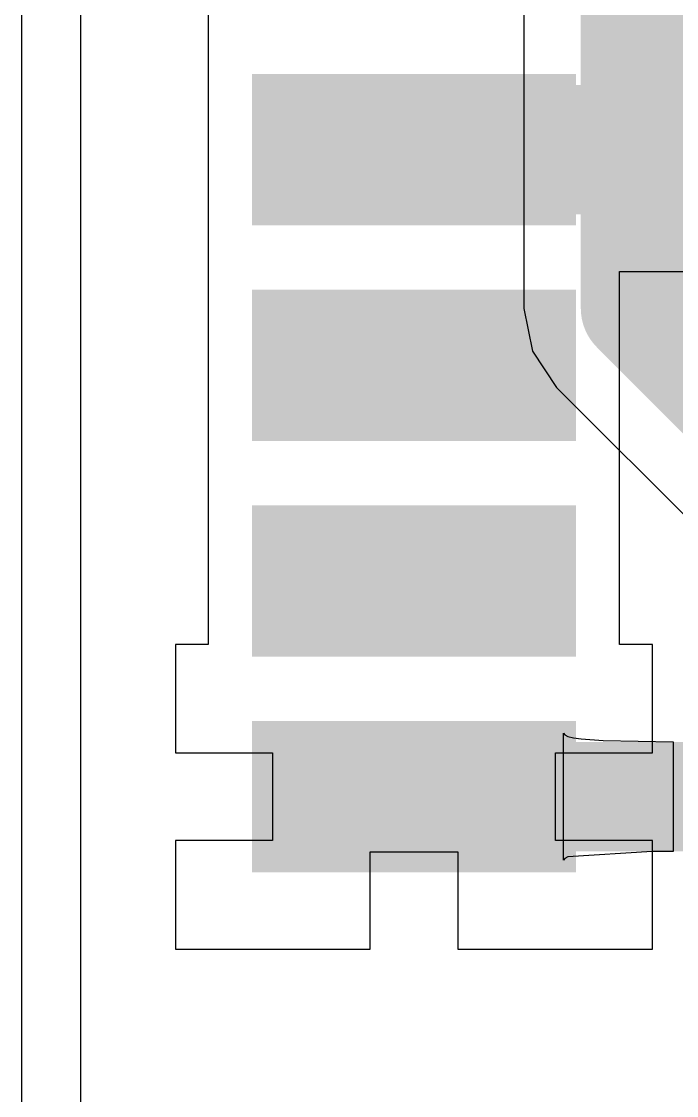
# Model space of a CAD drawing. Header units: inches. Extents: x 1.04 to 3.32, y 2.74 to 3.44.
# Drawn here: x 1.352 to 1.4118, y 2.9649 to 3.0629 of the extents above; entities that cross this region are included whole.
import ezdxf

# ---------------------------------------------------------------- set-up
doc = ezdxf.new("R2010")
doc.units = ezdxf.units.IN
doc.header["$MEASUREMENT"] = 0
for name, color, linetype in [('Bottom Layer', 5, 'Continuous'), ('Keep-Out Layer', 6, 'Continuous'), ('Top Layer', 1, 'Continuous'), ('Top Paste', 8, 'Continuous'), ('Top Solder', 216, 'Continuous')]:
    doc.layers.add(name, color=color, linetype=linetype)

# ---------------------------------------------------------------- blocks, each defined once
blk = doc.blocks.new('AMPHENOL_12401598E4_2A_48')
at = {"layer": 'Top Layer'}
for points in [[(0.033465, -0.027165), (0.045276, -0.027165), (0.045276, -0.054725), (0.033465, -0.054725)], [(0.05315, -0.027165), (0.064961, -0.027165), (0.064961, -0.054724), (0.05315, -0.054724)], [(0.072835, -0.027165), (0.084646, -0.027165), (0.084646, -0.054724), (0.072835, -0.054724)], [(0.09252, -0.027165), (0.104331, -0.027165), (0.104331, -0.054724), (0.09252, -0.054724)]]:
    blk.add_hatch(color=1, dxfattribs=at).paths.add_polyline_path(points)
at = {"layer": 'Top Paste'}
for points in [[(0.033465, -0.027165), (0.045276, -0.027165), (0.045276, -0.054725), (0.033465, -0.054725)], [(0.05315, -0.027165), (0.064961, -0.027165), (0.064961, -0.054724), (0.05315, -0.054724)], [(0.072835, -0.027165), (0.084646, -0.027165), (0.084646, -0.054724), (0.072835, -0.054724)], [(0.09252, -0.027165), (0.104331, -0.027165), (0.104331, -0.054724), (0.09252, -0.054724)]]:
    blk.add_hatch(color=8, dxfattribs=at).paths.add_polyline_path(points)
at = {"layer": 'Top Solder'}
for points in [[(0.032465, -0.026165), (0.046276, -0.026165), (0.046276, -0.055725), (0.032465, -0.055725)], [(0.05215, -0.026165), (0.065961, -0.026165), (0.065961, -0.055724), (0.05215, -0.055724)], [(0.071835, -0.026165), (0.085646, -0.026165), (0.085646, -0.055724), (0.071835, -0.055724)], [(0.09152, -0.026165), (0.105331, -0.026165), (0.105331, -0.055724), (0.09152, -0.055724)]]:
    blk.add_hatch(color=216, dxfattribs=at).paths.add_polyline_path(points)
at = {"layer": 'Keep-Out Layer'}
blk.add_line((-0.147638, -0.076772), (0.147638, -0.076772), dxfattribs=at)

msp = doc.modelspace()

# ---------------------------------------------------------------- linework, layer by layer
at = {"layer": 'Bottom Layer'}
for p, q in [((1.357381, 2.950782), (1.357381, 3.230319)), ((1.397832, 3.064431), (1.397832, 3.036689)), ((1.397832, 3.036689), (1.398608, 3.032787)), ((1.398608, 3.032787), (1.400819, 3.029479)), ((1.400819, 3.029479), (1.462914, 2.967383))]:
    msp.add_line(p, q, dxfattribs=at)
for points in [[(1.408028, 3.036689, 0.01, 0.01, 0), (1.408028, 3.070572, 0.01, 0.01, 0)], [(1.408028, 3.036689, 0.01, 0.01, 0), (1.47311, 2.971607, 0.01, 0.01, 0)]]:
    msp.add_lwpolyline(points, format="xyseb", dxfattribs=at)
msp.add_lwpolyline([(1.405528, 3.036689, 0.005, 0.005, 1), (1.410528, 3.036689, 0.005, 0.005, 1)], format="xyseb", close=True, dxfattribs=at)
msp.add_lwpolyline([(1.405528, 3.036689, 0.005, 0.005, 1), (1.410528, 3.036689, 0.005, 0.005, 1)], format="xyseb", close=True, dxfattribs=at)
at = {"layer": 'Top Layer'}
for p, q in [((1.357381, 2.950782), (1.357381, 3.230319)), ((1.369016, 3.099331), (1.369016, 3.062086)), ((1.369016, 3.062086), (1.369016, 3.062086)), ((1.369016, 3.062086), (1.369016, 3.040275)), ((1.369016, 3.040275), (1.369016, 3.040275)), ((1.369016, 3.040275), (1.369016, 3.006031)), ((1.406575, 3.006031), (1.406575, 3.040062)), ((1.406575, 3.040062), (1.417237, 3.040062)), ((1.369016, 3.006031), (1.366016, 3.006031)), ((1.366016, 3.006031), (1.366016, 2.996126)), ((1.409575, 3.006031), (1.406575, 3.006031)), ((1.409575, 2.996126), (1.409575, 3.006031)), ((1.401455, 2.98634), (1.401455, 2.997911)), ((1.401455, 2.997911), (1.401555, 2.997762)), ((1.401555, 2.997762), (1.401855, 2.997628)), ((1.401855, 2.997628), (1.402355, 2.997511)), ((1.402355, 2.997511), (1.403055, 2.997409)), ((1.403055, 2.997409), (1.405055, 2.997251)), ((1.405055, 2.997251), (1.411455, 2.997126)), ((1.411455, 2.997126), (1.411455, 2.987126)), ((1.366016, 2.996126), (1.374877, 2.996126)), ((1.374877, 2.996126), (1.374877, 2.988126)), ((1.400714, 2.988126), (1.400714, 2.996126)), ((1.400714, 2.996126), (1.409575, 2.996126)), ((1.374877, 2.988126), (1.366016, 2.988126)), ((1.366016, 2.988126), (1.366016, 2.97822)), ((1.409575, 2.988126), (1.400714, 2.988126)), ((1.409575, 2.97822), (1.409575, 2.988126)), ((1.383795, 2.97822), (1.383795, 2.987081)), ((1.383795, 2.987081), (1.391795, 2.987081)), ((1.391795, 2.987081), (1.391795, 2.97822)), ((1.409555, 2.987118), (1.401855, 2.986623)), ((1.411455, 2.987126), (1.409555, 2.987118)), ((1.401555, 2.986489), (1.401455, 2.98634)), ((1.401855, 2.986623), (1.401555, 2.986489)), ((1.366016, 2.97822), (1.383795, 2.97822)), ((1.391795, 2.97822), (1.409575, 2.97822))]:
    msp.add_line(p, q, dxfattribs=at)
for points in [[(1.387795, 3.051181, 0.011811, 0.011811, 0), (1.421843, 3.051181, 0.011811, 0.011811, 0)], [(1.387795, 2.992126, 0.01, 0.01, 0), (1.416791, 2.992126, 0.01, 0.01, 0)]]:
    msp.add_lwpolyline(points, format="xyseb", dxfattribs=at)
for points in [[(1.384842, 3.051181, 0.005906, 0.005906, 1), (1.390748, 3.051181, 0.005906, 0.005906, 1)], [(1.385295, 2.992126, 0.005, 0.005, 1), (1.390295, 2.992126, 0.005, 0.005, 1)]]:
    msp.add_lwpolyline(points, format="xyseb", close=True, dxfattribs=at)

# ---------------------------------------------------------------- block references
at = {"rotation": 270}
msp.add_blockref('AMPHENOL_12401598E4_2A_48', (1.42874, 3.090551), dxfattribs=at)

doc.saveas('drawing.dxf')
